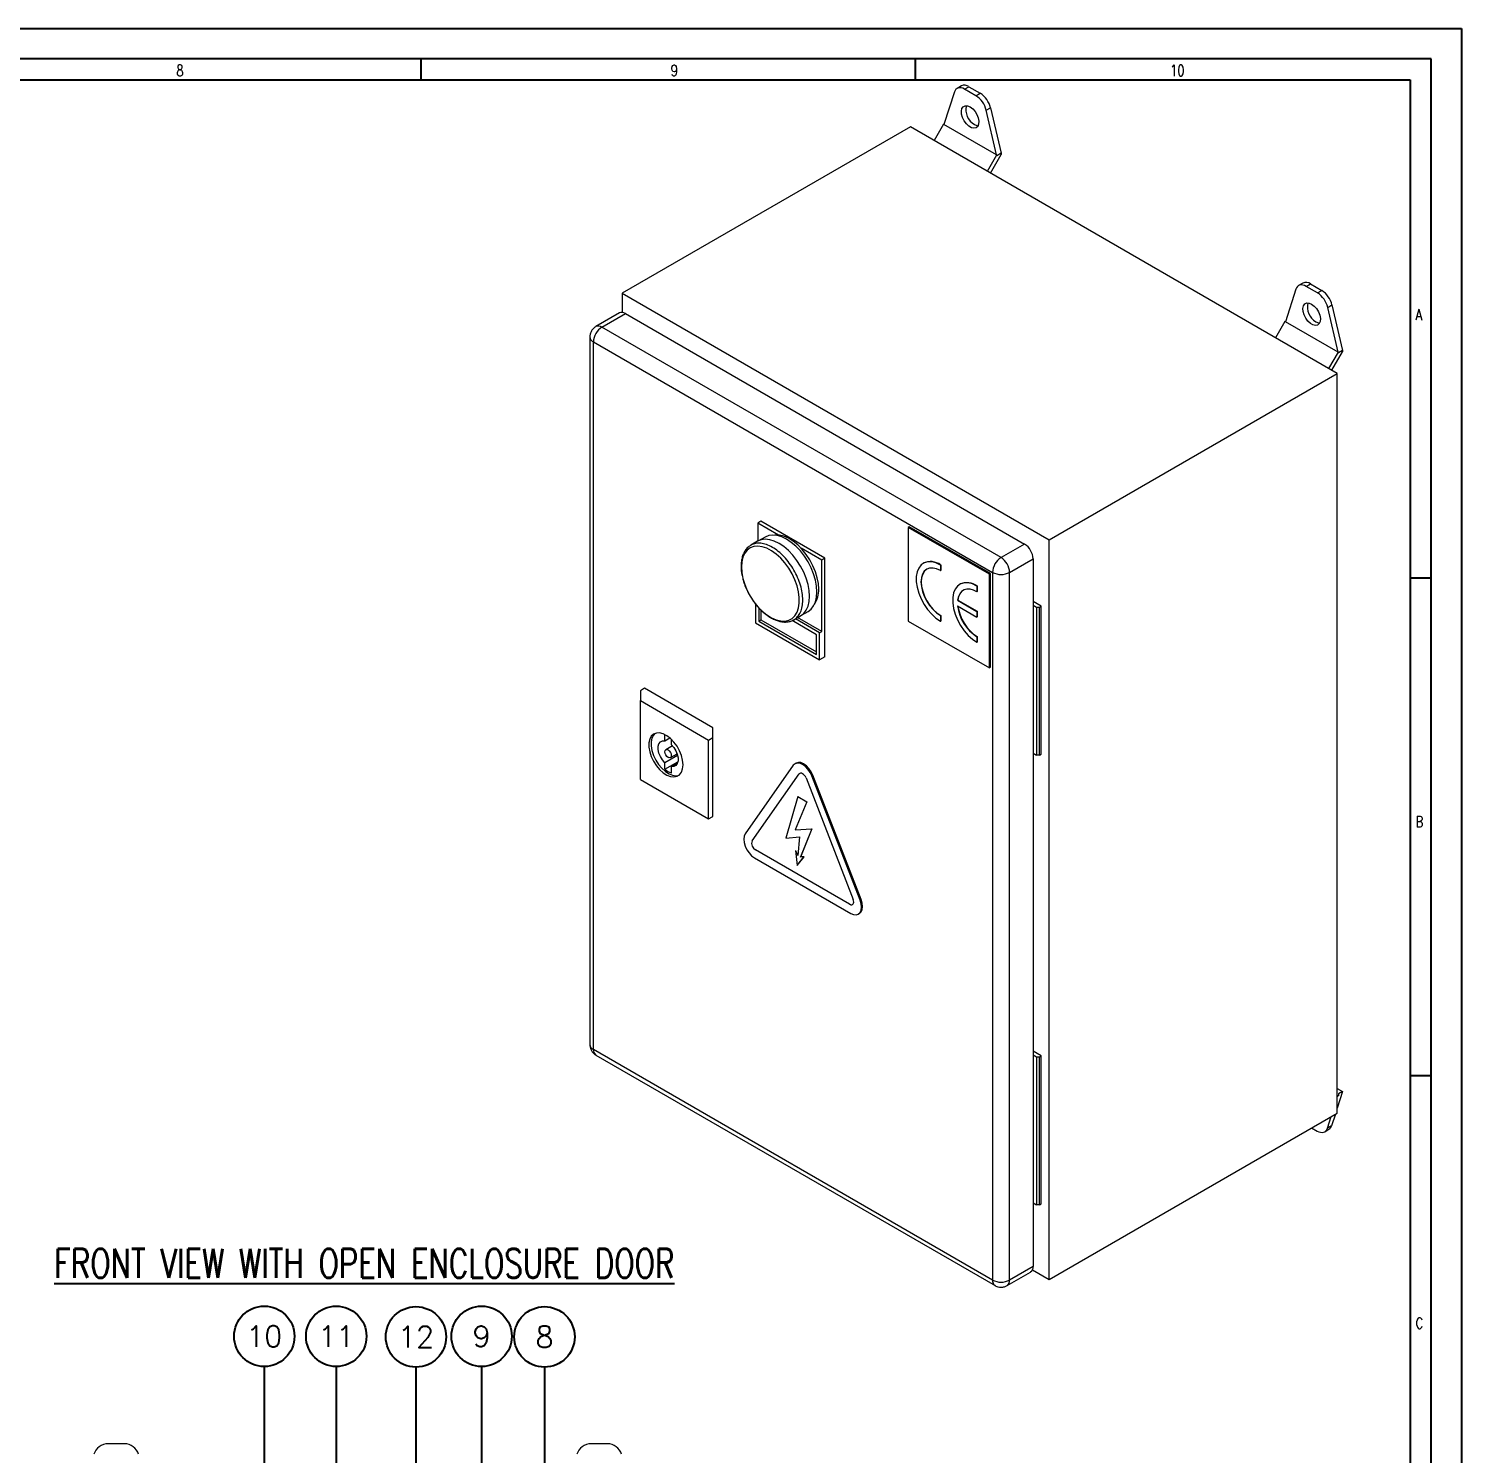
# Model space of a CAD drawing. Extents: x 4137 to 28680, y 2446 to 6814.
# Drawn here: x 5505.6 to 5980.2, y 4473.9 to 4946 of the extents above; entities that cross this region are included whole.
import ezdxf
from ezdxf.enums import TextEntityAlignment as Align

# ---------------------------------------------------------------- set-up
doc = ezdxf.new("R2010")
doc.units = 0
doc.header["$LTSCALE"] = 0.5
doc.layers.get('0').update_dxf_attribs({"linetype": 'CONTINUOUS'})
doc.layers.add('DIM', color=5, linetype='CONTINUOUS')
doc.styles.get("Standard").update_dxf_attribs({"font": 'simplex.shx'})

msp = doc.modelspace()

# ---------------------------------------------------------------- linework, layer by layer
at = {"color": 7, "linetype": 'Continuous'}
for p, q in [((4298.23, 4946.02), (5980.23, 4946.02)), ((5980.23, 4946.02), (5980.23, 3758.02)), ((5970.23, 4936.02), (4318.23, 4936.02)), ((5970.23, 3768.02), (5970.23, 4936.02)), ((4325.23, 4929.02), (5963.23, 4929.02)), ((5963.23, 4929.02), (5963.23, 3876.02))]:
    msp.add_line(p, q, dxfattribs=at)
at = {"color": 7, "linetype": 'Continuous', "lineweight": 15}
for p, q in [((5814.6, 4927.06), (5813.19, 4926.24)), ((5815.69, 4925.99), (5817.1, 4926.81)), ((5817.1, 4926.81), (5820.86, 4924.64)), ((5812.31, 4925.08), (5808.85, 4914.28)), ((5819.45, 4923.82), (5815.69, 4925.99)), ((5819.45, 4923.82), (5820.86, 4924.64)), ((5822.82, 4919.01), (5824.24, 4919.83)), ((5826.28, 4904.22), (5822.82, 4919.01)), ((5824.24, 4919.83), (5827.76, 4904.77)), ((5797.71, 4913.51), (5702.25, 4858.4)), ((5939.13, 4831.87), (5797.71, 4913.51)), ((5808.67, 4914.39), (5805.55, 4908.98)), ((5808.85, 4914.28), (5808.67, 4914.39)), ((5826.28, 4904.22), (5808.85, 4914.28)), ((5823.22, 4898.78), (5826.35, 4904.19)), ((5824.22, 4898.2), (5827.76, 4904.33)), ((5826.35, 4904.19), (5826.28, 4904.22)), ((5827.76, 4904.77), (5826.35, 4903.95)), ((5826.35, 4903.95), (5826.35, 4904.19)), ((5827.76, 4904.77), (5827.76, 4904.33)), ((5927.74, 4861.74), (5926.32, 4860.93)), ((5928.82, 4860.68), (5930.24, 4861.5)), ((5932.58, 4858.51), (5928.82, 4860.68)), ((5930.24, 4861.5), (5934, 4859.33)), ((5702.25, 4858.4), (5702.25, 4852.04)), ((5702.25, 4858.4), (5843.67, 4776.76)), ((5925.45, 4859.76), (5921.99, 4848.97)), ((5932.58, 4858.51), (5934, 4859.33)), ((5701.31, 4851.86), (5693.53, 4847.37)), ((5695.53, 4847.18), (5703.31, 4851.67)), ((5703.31, 4851.67), (5835.54, 4775.33)), ((5935.96, 4853.7), (5937.37, 4854.51)), ((5939.42, 4838.91), (5935.96, 4853.7)), ((5937.37, 4854.51), (5940.9, 4839.46)), ((5827.76, 4770.84), (5695.53, 4847.18)), ((5921.81, 4849.08), (5918.68, 4843.67)), ((5921.99, 4848.97), (5921.81, 4849.08)), ((5939.42, 4838.91), (5921.99, 4848.97)), ((5691.53, 4843.91), (5691.53, 4609.56)), ((5692.7, 4842.28), (5824.93, 4765.94)), ((5692.7, 4607.93), (5692.7, 4842.28)), ((5936.36, 4833.47), (5939.48, 4838.87)), ((5937.36, 4832.89), (5940.9, 4839.01)), ((5939.48, 4838.87), (5939.42, 4838.91)), ((5940.9, 4839.46), (5939.48, 4838.64)), ((5939.48, 4838.64), (5939.48, 4838.87)), ((5940.9, 4839.46), (5940.9, 4839.01)), ((5843.67, 4776.76), (5939.13, 4831.87)), ((5939.13, 4586.91), (5939.13, 4831.87)), ((5748.21, 4782.88), (5747.15, 4782.27)), ((5747.15, 4782.27), (5747.15, 4776.27)), ((5754.01, 4778.31), (5747.15, 4782.27)), ((5769.42, 4770.63), (5748.21, 4782.88)), ((5797.35, 4781.05), (5797, 4780.84)), ((5823.87, 4765.33), (5797, 4780.84)), ((5797, 4780.84), (5797, 4749.81)), ((5824.22, 4765.53), (5797.35, 4781.05)), ((5747.1, 4776.24), (5744.87, 4774.95)), ((5749.58, 4777.66), (5747.4, 4776.4)), ((5835.54, 4775.33), (5827.76, 4770.84)), ((5843.67, 4531.8), (5843.67, 4776.76)), ((5768.36, 4770.02), (5761.5, 4773.98)), ((5769.42, 4770.63), (5768.36, 4770.02)), ((5768.36, 4746.34), (5768.36, 4770.02)), ((5769.42, 4737.97), (5769.42, 4770.63)), ((5830.59, 4765.94), (5838.37, 4770.43)), ((5838.37, 4770.43), (5838.37, 4536.09)), ((5802.05, 4769), (5801.98, 4768.96)), ((5807.68, 4768.39), (5807.75, 4768.43)), ((5807.68, 4768.39), (5807.68, 4766.53)), ((5807.68, 4766.53), (5807.75, 4766.57)), ((5807.75, 4768.43), (5807.75, 4766.57)), ((5824.22, 4765.53), (5823.87, 4765.33)), ((5823.87, 4734.3), (5823.87, 4765.33)), ((5824.22, 4734.51), (5824.22, 4765.53)), ((5824.93, 4765.94), (5824.93, 4531.6)), ((5830.59, 4531.6), (5830.59, 4765.94)), ((5814.14, 4762.02), (5814.07, 4761.98)), ((5819.77, 4761.41), (5819.84, 4761.45)), ((5819.77, 4761.41), (5819.77, 4759.55)), ((5819.84, 4761.45), (5819.84, 4759.59)), ((5813.37, 4756.73), (5813.44, 4756.77)), ((5813.37, 4756.73), (5819.77, 4753.03)), ((5813.44, 4756.77), (5819.84, 4753.07)), ((5819.77, 4759.55), (5819.84, 4759.59)), ((5841.05, 4754.71), (5838.37, 4756.27)), ((5746.44, 4755.45), (5746.44, 4749.2)), ((5747.5, 4754.21), (5747.5, 4749.81)), ((5748.21, 4753.48), (5748.21, 4750.22)), ((5759.12, 4750.27), (5761.35, 4751.55)), ((5768.36, 4746.34), (5760.34, 4750.97)), ((5761.64, 4751.74), (5763.81, 4752.99)), ((5807.68, 4751.64), (5807.75, 4751.68)), ((5807.68, 4751.64), (5807.68, 4749.77)), ((5807.75, 4751.68), (5807.75, 4749.82)), ((5813.37, 4754.87), (5819.77, 4751.17)), ((5819.77, 4753.03), (5819.84, 4753.07)), ((5819.77, 4753.03), (5819.77, 4751.17)), ((5819.77, 4751.17), (5819.84, 4751.21)), ((5819.84, 4753.07), (5819.84, 4751.21)), ((5838.37, 4755.04), (5839.5, 4754.39)), ((5839.5, 4754.39), (5840.49, 4754.39)), ((5839.5, 4754.39), (5839.5, 4705.4)), ((5840.49, 4754.39), (5841.05, 4754.71)), ((5840.49, 4705.4), (5840.49, 4754.39)), ((5841.05, 4705.72), (5841.05, 4754.71)), ((5746.44, 4749.2), (5767.66, 4736.95)), ((5747.5, 4749.81), (5748.21, 4750.22)), ((5747.5, 4749.81), (5766.6, 4738.79)), ((5748.21, 4750.22), (5766.6, 4739.6)), ((5766.6, 4745.32), (5758.51, 4749.99)), ((5767.66, 4745.93), (5759.63, 4750.57)), ((5767.66, 4745.93), (5768.36, 4746.34)), ((5797, 4749.81), (5823.87, 4734.3)), ((5807.68, 4749.77), (5807.75, 4749.82)), ((5766.6, 4738.79), (5766.6, 4745.32)), ((5767.66, 4736.95), (5767.66, 4745.93)), ((5819.77, 4744.66), (5819.84, 4744.7)), ((5819.77, 4744.66), (5819.77, 4742.79)), ((5819.77, 4742.79), (5819.84, 4742.83)), ((5819.84, 4744.7), (5819.84, 4742.83)), ((5769.42, 4737.97), (5767.66, 4736.95)), ((5824.22, 4734.51), (5823.87, 4734.3)), ((5709.67, 4727.56), (5708.26, 4726.74)), ((5732.3, 4714.49), (5709.67, 4727.56)), ((5708.26, 4726.74), (5708.26, 4723.47)), ((5708.26, 4697.34), (5708.26, 4723.47)), ((5708.26, 4723.47), (5730.89, 4710.41)), ((5732.3, 4711.23), (5732.3, 4714.49)), ((5716.39, 4710.17), (5716.39, 4712.23)), ((5716.39, 4710.17), (5718.04, 4711.12)), ((5718.93, 4708.5), (5716.7, 4707.22)), ((5718.51, 4710.69), (5718.51, 4708.94)), ((5730.89, 4710.41), (5732.3, 4711.23)), ((5730.89, 4684.28), (5730.89, 4710.41)), ((5732.3, 4685.1), (5732.3, 4711.23)), ((5720.6, 4705.32), (5716.39, 4702.89)), ((5718.2, 4704.62), (5720.43, 4705.9)), ((5838.37, 4706.05), (5839.5, 4705.4)), ((5840.49, 4705.4), (5839.5, 4705.4)), ((5840.49, 4705.4), (5841.05, 4705.72)), ((5716.39, 4700.74), (5720.7, 4703.23)), ((5716.39, 4700.74), (5716.39, 4702.89)), ((5718.51, 4701.67), (5720.6, 4702.87)), ((5718.51, 4701.67), (5718.51, 4699.51)), ((5758.94, 4702.07), (5742.96, 4679.34)), ((5745.25, 4677), (5760.85, 4699.19)), ((5745.26, 4677.01), (5760.86, 4699.19)), ((5759.86, 4702.8), (5759.5, 4702.59)), ((5760.85, 4699.19), (5760.86, 4699.19)), ((5761.07, 4699.39), (5760.86, 4699.19)), ((5765.43, 4698.74), (5765.06, 4698.54)), ((5781.04, 4657.36), (5765.06, 4698.54)), ((5781.4, 4657.57), (5765.43, 4698.74)), ((5708.26, 4697.34), (5730.89, 4684.28)), ((5763.15, 4697.86), (5778.75, 4657.66)), ((5760.45, 4691.7), (5756.42, 4677.95)), ((5763.42, 4689.99), (5759.54, 4680.71)), ((5763.42, 4689.99), (5759.54, 4680.71)), ((5760.45, 4691.7), (5763.42, 4689.99)), ((5760.45, 4691.7), (5760.46, 4691.7)), ((5760.46, 4691.7), (5763.42, 4689.99)), ((5763.42, 4689.99), (5763.42, 4689.99)), ((5730.89, 4684.28), (5732.3, 4685.1)), ((5759.54, 4680.71), (5765.09, 4680.98)), ((5759.54, 4680.71), (5765.08, 4680.98)), ((5759.54, 4680.71), (5759.54, 4680.71)), ((5765.08, 4680.98), (5761.36, 4671.69)), ((5765.09, 4680.98), (5761.37, 4671.7)), ((5765.08, 4680.98), (5765.09, 4680.98)), ((5745.25, 4677), (5745.26, 4677.01)), ((5756.42, 4677.95), (5760.93, 4678.41)), ((5760.93, 4678.41), (5760.47, 4672.22)), ((5746.03, 4671.45), (5777.97, 4653.01)), ((5746.4, 4674.04), (5746.41, 4674.05)), ((5777.6, 4656.03), (5746.4, 4674.04)), ((5777.61, 4656.03), (5746.41, 4674.05)), ((5759.66, 4673.8), (5759.67, 4673.81)), ((5759.66, 4673.8), (5760.22, 4668.87)), ((5759.66, 4673.8), (5760.47, 4672.22)), ((5759.67, 4673.81), (5760.47, 4672.23)), ((5760.22, 4668.87), (5762.47, 4671.78)), ((5760.23, 4668.87), (5762.48, 4671.78)), ((5762.47, 4671.78), (5761.36, 4671.69)), ((5761.36, 4671.69), (5761.37, 4671.7)), ((5762.48, 4671.78), (5761.37, 4671.7)), ((5762.47, 4671.78), (5762.48, 4671.78)), ((5760.22, 4668.87), (5760.23, 4668.87)), ((5777.6, 4656.03), (5777.61, 4656.03)), ((5781.4, 4657.57), (5781.04, 4657.36)), ((5780.47, 4652.76), (5780.83, 4652.97)), ((5824.93, 4531.6), (5692.7, 4607.93)), ((5693.53, 4606.1), (5825.76, 4529.76)), ((5841.05, 4605.86), (5838.37, 4607.41)), ((5838.37, 4606.19), (5839.5, 4605.53)), ((5839.5, 4605.53), (5840.49, 4605.53)), ((5839.5, 4605.53), (5839.5, 4556.54)), ((5840.49, 4605.53), (5841.05, 4605.86)), ((5840.49, 4556.54), (5840.49, 4605.53)), ((5841.05, 4556.87), (5841.05, 4605.86)), ((5939.13, 4595.07), (5940.9, 4594.05)), ((5940.9, 4594.05), (5939.13, 4588.54)), ((5939.48, 4592.56), (5939.13, 4592.76)), ((5939.13, 4592.76), (5939.3, 4592.66)), ((5939.13, 4592.13), (5939.3, 4592.66)), ((5939.3, 4592.66), (5939.48, 4592.56)), ((5940.9, 4594.05), (5939.48, 4593.23)), ((5939.48, 4593.23), (5939.48, 4592.56)), ((5843.67, 4531.8), (5939.13, 4586.91)), ((5935.84, 4581.87), (5937.07, 4585.72)), ((5938.49, 4586.54), (5937.25, 4582.69)), ((5930.64, 4582.01), (5932.46, 4580.95)), ((5934.96, 4580.71), (5936.38, 4581.52)), ((5937.25, 4582.69), (5935.84, 4581.87)), ((5838.37, 4557.19), (5839.5, 4556.54)), ((5840.49, 4556.54), (5839.5, 4556.54)), ((5840.49, 4556.54), (5841.05, 4556.87)), ((5829.76, 4529.76), (5837.54, 4534.25)), ((5838.37, 4536.09), (5830.59, 4531.6)), ((5838.16, 4534.98), (5843.67, 4531.8)), ((5537.3, 4477.38), (5531.98, 4477.38)), ((5697.3, 4477.38), (5691.98, 4477.38))]:
    msp.add_line(p, q, dxfattribs=at)
at = {"color": 7, "linetype": 'Continuous', "lineweight": 15, "flags": 128}
for points in [[(5815.69, 4925.99), (5815.13, 4926.26), (5814.58, 4926.43), (5814.07, 4926.47), (5813.59, 4926.41), (5813.17, 4926.23), (5812.81, 4925.94), (5812.52, 4925.56), (5812.31, 4925.08)], [(5817.51, 4920.12), (5818.36, 4919.48), (5819.14, 4918.6), (5819.77, 4917.56), (5820.21, 4916.44), (5820.4, 4915.36), (5820.33, 4914.4), (5820.02, 4913.65), (5819.48, 4913.18), (5818.76, 4913.03), (5817.94, 4913.22), (5817.07, 4913.72), (5816.25, 4914.49), (5815.54, 4915.46), (5815, 4916.55), (5814.68, 4917.66), (5814.62, 4918.7), (5814.81, 4919.56), (5815.24, 4920.17), (5815.87, 4920.49), (5816.65, 4920.47), (5817.51, 4920.12)], [(5818.92, 4914.25), (5819.78, 4913.9), (5820.14, 4913.85)], [(5928.82, 4860.68), (5928.27, 4860.95), (5927.72, 4861.11), (5927.21, 4861.16), (5926.73, 4861.1), (5926.31, 4860.92), (5925.95, 4860.63), (5925.66, 4860.24), (5925.45, 4859.76)], [(5930.64, 4854.81), (5931.5, 4854.17), (5932.28, 4853.29), (5932.91, 4852.24), (5933.34, 4851.13), (5933.54, 4850.05), (5933.47, 4849.09), (5933.15, 4848.34), (5932.62, 4847.87), (5931.9, 4847.72), (5931.08, 4847.9), (5930.21, 4848.4), (5929.39, 4849.17), (5928.67, 4850.15), (5928.13, 4851.24), (5927.82, 4852.35), (5927.75, 4853.38), (5927.95, 4854.25), (5928.38, 4854.86), (5929.01, 4855.17), (5929.79, 4855.16), (5930.64, 4854.81)], [(5932.06, 4848.93), (5932.91, 4848.59), (5933.28, 4848.54)], [(5741.72, 4767.78), (5741.84, 4765.93), (5742.21, 4763.98), (5742.82, 4761.99), (5743.65, 4760), (5744.67, 4758.07), (5745.87, 4756.24), (5747.21, 4754.58), (5748.66, 4753.11), (5750.18, 4751.87), (5751.72, 4750.91), (5753.26, 4750.24), (5754.75, 4749.88), (5756.14, 4749.84), (5757.42, 4750.12), (5758.53, 4750.71), (5759.46, 4751.6), (5760.18, 4752.77), (5760.67, 4754.18), (5760.92, 4755.8), (5760.92, 4757.59), (5760.67, 4759.5), (5760.18, 4761.48), (5759.46, 4763.47), (5758.53, 4765.44), (5757.42, 4767.32), (5756.14, 4769.07), (5754.75, 4770.65), (5753.26, 4772), (5751.72, 4773.1), (5750.18, 4773.92), (5748.66, 4774.44), (5747.21, 4774.64), (5745.87, 4774.52), (5744.67, 4774.09), (5743.65, 4773.34), (5742.82, 4772.31), (5742.21, 4771.01), (5741.84, 4769.49), (5741.72, 4767.78)], [(5764.3, 4758.08), (5764.17, 4759.97), (5763.8, 4761.96), (5763.2, 4764), (5762.37, 4766.03), (5761.35, 4768.01), (5760.14, 4769.89), (5758.8, 4771.62), (5757.33, 4773.16), (5755.8, 4774.48), (5754.22, 4775.53), (5752.64, 4776.3), (5751.11, 4776.76), (5749.65, 4776.9), (5748.3, 4776.73), (5747.1, 4776.24)], [(5766.76, 4759.51), (5766.64, 4761.4), (5766.27, 4763.39), (5765.67, 4765.42), (5764.84, 4767.46), (5763.81, 4769.44), (5762.61, 4771.31), (5761.27, 4773.04), (5759.81, 4774.59), (5758.27, 4775.9), (5756.7, 4776.95), (5755.12, 4777.72), (5753.58, 4778.18), (5752.13, 4778.32), (5750.78, 4778.15), (5749.58, 4777.66)], [(5767.36, 4760.4), (5767.23, 4762.25), (5766.86, 4764.19), (5766.26, 4766.18), (5765.43, 4768.17), (5764.41, 4770.09), (5763.21, 4771.91), (5761.87, 4773.58), (5760.43, 4775.04), (5758.91, 4776.27), (5757.37, 4777.24), (5755.84, 4777.91), (5754.35, 4778.27), (5752.96, 4778.31), (5752.81, 4778.29)], [(5807.68, 4768.39), (5806.2, 4769.09), (5804.77, 4769.44), (5803.43, 4769.45), (5802.25, 4769.1), (5801.25, 4768.41), (5800.46, 4767.4), (5799.92, 4766.11), (5799.65, 4764.58), (5799.65, 4762.86), (5799.92, 4761.01), (5800.46, 4759.1), (5801.25, 4757.19), (5802.25, 4755.34), (5803.43, 4753.62), (5804.77, 4752.08), (5806.2, 4750.79), (5807.68, 4749.77)], [(5807.68, 4766.53), (5806.42, 4767.11), (5805.21, 4767.39), (5804.1, 4767.34), (5803.12, 4766.98), (5802.32, 4766.32), (5801.72, 4765.37), (5801.35, 4764.19), (5801.23, 4762.81), (5801.35, 4761.28), (5801.72, 4759.67), (5802.32, 4758.04), (5803.12, 4756.45), (5804.1, 4754.96), (5805.21, 4753.63), (5806.42, 4752.51), (5807.68, 4751.64)], [(5803.19, 4767.02), (5803.19, 4767.02), (5802.39, 4766.36), (5801.79, 4765.41), (5801.42, 4764.23), (5801.3, 4762.85), (5801.42, 4761.32), (5801.79, 4759.71), (5802.39, 4758.08), (5803.19, 4756.49), (5804.17, 4755), (5805.28, 4753.67), (5806.49, 4752.55), (5807.75, 4751.68)], [(5819.77, 4761.41), (5818.29, 4762.11), (5816.86, 4762.46), (5815.53, 4762.47), (5814.34, 4762.12), (5813.34, 4761.43), (5812.55, 4760.42), (5812.02, 4759.13), (5811.74, 4757.6), (5811.74, 4755.88), (5812.02, 4754.03), (5812.55, 4752.12), (5813.34, 4750.21), (5814.34, 4748.36), (5815.53, 4746.64), (5816.86, 4745.1), (5818.29, 4743.81), (5819.77, 4742.79)], [(5819.77, 4759.55), (5818.61, 4760.1), (5817.49, 4760.38), (5816.44, 4760.4), (5815.5, 4760.15), (5814.7, 4759.64), (5814.07, 4758.88), (5813.62, 4757.9), (5813.37, 4756.73)], [(5761.35, 4751.55), (5761.35, 4751.56), (5762.37, 4752.35), (5763.2, 4753.43), (5763.8, 4754.77), (5764.17, 4756.33), (5764.3, 4758.08)], [(5763.81, 4752.99), (5763.81, 4752.99), (5764.84, 4753.79), (5765.67, 4754.87), (5766.27, 4756.2), (5766.64, 4757.77), (5766.76, 4759.51)], [(5722.4, 4702.24), (5722.27, 4703.72), (5721.88, 4705.29), (5721.25, 4706.86), (5720.41, 4708.37), (5719.39, 4709.75), (5718.26, 4710.93), (5717.05, 4711.86), (5715.83, 4712.48), (5714.65, 4712.79), (5713.57, 4712.75), (5712.64, 4712.37), (5711.9, 4711.68), (5711.38, 4710.69), (5711.12, 4709.46), (5711.12, 4708.05), (5711.38, 4706.52), (5711.9, 4704.94), (5712.64, 4703.39), (5713.57, 4701.94), (5714.65, 4700.65), (5715.83, 4699.59), (5717.05, 4698.81), (5718.26, 4698.34), (5719.39, 4698.21), (5720.41, 4698.42), (5721.25, 4698.96), (5721.88, 4699.8), (5722.27, 4700.92), (5722.4, 4702.24)], [(5713.11, 4712.62), (5712.6, 4712.08), (5712.09, 4711.1), (5711.83, 4709.87), (5711.83, 4708.46), (5712.09, 4706.93), (5712.6, 4705.35), (5713.34, 4703.8), (5714.28, 4702.34), (5715.36, 4701.06), (5716.54, 4700), (5717.76, 4699.22), (5718.96, 4698.75), (5720.1, 4698.62), (5721.08, 4698.81)], [(5716.39, 4702.89), (5715.57, 4703.84), (5714.89, 4704.95), (5714.41, 4706.13), (5714.16, 4707.29), (5714.16, 4708.35), (5714.41, 4709.22), (5714.89, 4709.84), (5715.57, 4710.17), (5716.39, 4710.17)], [(5718.51, 4708.94), (5719.33, 4708), (5720.01, 4706.89), (5720.49, 4705.71), (5720.74, 4704.55), (5720.74, 4703.49), (5720.49, 4702.61), (5720.01, 4701.99), (5719.33, 4701.67), (5718.51, 4701.67)], [(5718.51, 4705.31), (5718.43, 4704.88), (5718.2, 4704.62), (5717.86, 4704.55), (5717.45, 4704.69), (5717.05, 4705.02), (5716.7, 4705.49), (5716.47, 4706.02), (5716.39, 4706.53), (5716.47, 4706.95), (5716.7, 4707.22), (5717.05, 4707.28), (5717.45, 4707.14), (5717.86, 4706.82), (5718.2, 4706.35), (5718.43, 4705.82), (5718.51, 4705.31)], [(5765.06, 4698.54), (5764.5, 4699.71), (5763.77, 4700.78), (5762.92, 4701.68), (5762, 4702.35), (5761.09, 4702.73), (5760.23, 4702.82), (5759.5, 4702.59), (5758.94, 4702.07)], [(5765.43, 4698.74), (5764.86, 4699.91), (5764.13, 4700.99), (5763.28, 4701.89), (5762.36, 4702.55), (5761.45, 4702.94), (5760.6, 4703.03), (5759.86, 4702.8)], [(5763.15, 4697.86), (5762.94, 4698.3), (5762.66, 4698.7), (5762.34, 4699.04), (5762, 4699.29), (5761.66, 4699.44), (5761.34, 4699.47), (5761.06, 4699.39), (5760.85, 4699.19)], [(5742.96, 4679.34), (5742.61, 4678.56), (5742.49, 4677.57), (5742.61, 4676.45), (5742.96, 4675.26), (5743.53, 4674.09), (5744.26, 4673.02), (5745.11, 4672.12), (5746.03, 4671.45)], [(5777.6, 4656.03), (5777.94, 4655.88), (5778.26, 4655.85), (5778.54, 4655.94), (5778.75, 4656.13), (5778.88, 4656.42), (5778.93, 4656.79), (5778.88, 4657.22), (5778.75, 4657.66)], [(5777.97, 4653.01), (5778.89, 4652.62), (5779.74, 4652.53), (5780.47, 4652.76), (5781.04, 4653.28), (5781.39, 4654.06), (5781.51, 4655.05), (5781.39, 4656.17), (5781.04, 4657.36)], [(5780.83, 4652.97), (5780.83, 4652.97), (5781.4, 4653.49), (5781.75, 4654.27), (5781.87, 4655.26), (5781.75, 4656.38), (5781.4, 4657.57)], [(5932.46, 4580.95), (5933.02, 4580.68), (5933.57, 4580.52), (5934.08, 4580.47), (5934.56, 4580.54), (5934.98, 4580.72), (5935.34, 4581), (5935.63, 4581.39), (5935.84, 4581.87)]]:
    msp.add_lwpolyline(points, dxfattribs=at)
at = {"color": 7, "linetype": 'Continuous', "lineweight": 15}
for centre, radius, start, end in [((5815.64, 4924.8), 2.49, 54.0309, 114.6578), ((5815.19, 4917.25), 7.83, 12.9932, 57.078), ((5816.61, 4918.06), 7.83, 12.9932, 57.078), ((5821.72, 4919.11), 5.61, 165.4289, 240.0846), ((5928.78, 4859.48), 2.49, 54.0306, 114.6582), ((5934.86, 4853.79), 5.61, 165.429, 240.0846), ((5928.33, 4851.94), 7.83, 12.9933, 57.0779), ((5929.74, 4852.75), 7.83, 12.9933, 57.0779), ((5702.14, 4850.03), 2.01, 54.3828, 114.3071), ((5698.84, 4842), 6.15, 122.6057, 177.3944), ((5832.23, 4770.15), 6.15, 2.6055, 57.3944), ((5831.07, 4765.66), 6.15, 122.6057, 177.3944), ((5824.45, 4765.66), 6.15, 2.6055, 57.3944), ((5804.43, 4764.01), 5.52, 53.1242, 115.5655), ((5827.76, 4771.4), 6.15, 242.6096, 297.3904), ((5759.37, 4759.97), 7.99, 325.7861, 3.0448), ((5816.53, 4757.03), 5.52, 53.1242, 115.5655), ((5817.55, 4756.62), 4.11, 123.4774, 177.8859), ((5827.48, 4756.6), 14.22, 187.007, 237.1427), ((5827.55, 4756.64), 14.22, 187.007, 237.1427), ((5720.79, 4705.92), 6.8, 229.6226, 250.3827), ((5747.59, 4676.21), 2.47, 161.2148, 241.1917), ((5747.6, 4676.21), 2.47, 161.2148, 241.1917), ((5778.16, 4656.8), 0.941, 234.3168, 294.3723), ((5935.36, 4583.2), 1.96, 301.2206, 344.9435), ((5836.41, 4535.87), 1.97, 304.9505, 6.3619), ((5827.76, 4537.05), 6.15, 242.6096, 297.3904), ((5531.98, 4472.38), 5, 90, 162.646), ((5537.3, 4472.38), 5, 17.354, 90), ((5691.98, 4472.38), 5, 90, 162.646), ((5697.3, 4472.38), 5, 17.354, 90)]:
    msp.add_arc(centre, radius, start, end, dxfattribs=at)
at = {"color": 8, "linetype": 'Continuous', "lineweight": 15}
for centre, radius, start, end in [((5694.36, 4845.54), 2.01, 54.3897, 114.2275), ((5693.53, 4844.11), 2.01, 185.7867, 245.6173), ((5693.53, 4609.76), 2.01, 185.6949, 245.6252), ((5694.6, 4607.69), 1.91, 172.678, 236.0099), ((5826.89, 4531.38), 1.97, 173.6986, 235.0663), ((5828.63, 4531.38), 1.97, 304.9232, 6.3076)]:
    msp.add_arc(centre, radius, start, end, dxfattribs=at)
at = {"color": 7, "linetype": 'Continuous', "lineweight": 15}
for points, knots in [([(5692.07, 4845.91), (5691.91, 4845.57), (5691.67, 4845.07), (5691.54, 4844.38), (5691.55, 4844.06), (5691.55, 4843.91)], [0, 0, 0, 0, 0.542048, 0.781935, 1, 1, 1, 1]), ([(5693.54, 4847.36), (5693.44, 4847.3), (5693.13, 4847.14), (5692.6, 4846.68), (5692.27, 4846.2), (5692.07, 4845.91)], [0, 0, 0, 0, 0.168129, 0.499303, 1, 1, 1, 1]), ([(5744.99, 4774.98), (5744.72, 4774.83), (5744.04, 4774.45), (5743.21, 4773.55), (5742.49, 4772.39), (5742, 4771.09), (5741.7, 4769.66), (5741.6, 4768.12), (5741.68, 4766.53), (5741.88, 4765.16), (5742.09, 4764.32), (5742.17, 4764.04)], [0, 0, 0, 0, 0.089714, 0.223913, 0.345139, 0.466911, 0.588154, 0.708142, 0.826144, 0.941143, 1, 1, 1, 1]), ([(5742.17, 4764.04), (5742.22, 4763.8), (5742.39, 4763.08), (5742.77, 4761.99), (5743.21, 4760.87), (5743.5, 4760.24), (5743.63, 4759.97)], [0, 0, 0, 0, 0.176745, 0.533455, 0.794772, 1, 1, 1, 1]), ([(5743.63, 4759.97), (5743.69, 4759.85), (5743.95, 4759.28), (5744.26, 4758.73), (5744.51, 4758.29)], [0, 0, 0, 0, 0.20423, 1, 1, 1, 1]), ([(5744.51, 4758.29), (5744.88, 4757.67), (5745.41, 4756.81), (5746.19, 4755.74), (5746.58, 4755.28), (5746.78, 4755.03)], [0, 0, 0, 0, 0.536692, 0.753857, 1, 1, 1, 1]), ([(5746.78, 4755.03), (5746.88, 4754.91), (5747.27, 4754.42), (5748.04, 4753.62), (5749.1, 4752.62), (5750.24, 4751.72), (5751.43, 4750.94), (5752.66, 4750.3), (5753.9, 4749.84), (5755.15, 4749.56), (5756.38, 4749.48), (5757.58, 4749.64), (5758.48, 4749.89), (5758.91, 4750.18), (5759.01, 4750.24)], [0, 0, 0, 0, 0.025268, 0.108257, 0.196425, 0.287481, 0.380601, 0.475223, 0.571085, 0.668087, 0.766422, 0.866684, 0.970219, 1, 1, 1, 1]), ([(5691.55, 4609.56), (5691.55, 4609.43), (5691.53, 4608.99), (5691.73, 4608.22), (5692.17, 4607.31), (5692.8, 4606.57), (5693.33, 4606.26), (5693.55, 4606.13)], [0, 0, 0, 0, 0.095558, 0.31836, 0.561602, 0.817314, 1, 1, 1, 1]), ([(5825.77, 4529.78), (5825.87, 4529.72), (5826.16, 4529.53), (5826.83, 4529.3), (5827.41, 4529.26), (5827.76, 4529.23)], [0, 0, 0, 0, 0.16688, 0.498582, 1, 1, 1, 1]), ([(5827.76, 4529.23), (5828.14, 4529.26), (5828.68, 4529.31), (5829.35, 4529.54), (5829.62, 4529.7), (5829.75, 4529.78)], [0, 0, 0, 0, 0.542852, 0.783102, 1, 1, 1, 1])]:
    msp.add_open_spline(points, degree=3, knots=knots, dxfattribs=at)
at = {"color": 8, "linetype": 'Continuous', "lineweight": 15}
for points, knots in [([(5762.07, 4756.8), (5762.04, 4757.58), (5761.96, 4759.15), (5761.36, 4761.69), (5760.43, 4764.25), (5759.17, 4766.75), (5757.63, 4769.1), (5755.88, 4771.19), (5753.98, 4772.96), (5752, 4774.32), (5750.02, 4775.24), (5748.12, 4775.67), (5746.39, 4775.63), (5745.43, 4775.2), (5744.97, 4774.99)], [0, 0, 0, 0, 0.083767, 0.167535, 0.251302, 0.33507, 0.418837, 0.502604, 0.586372, 0.670139, 0.753907, 0.837674, 0.921441, 1, 1, 1, 1]), ([(5759.03, 4750.24), (5759.06, 4750.25), (5759.6, 4750.44), (5760.41, 4751.27), (5761.37, 4752.72), (5761.96, 4754.58), (5762.04, 4756.06), (5762.07, 4756.8)], [0, 0, 0, 0, 0.0153076, 0.2614803, 0.5076539, 0.7538267, 1, 1, 1, 1])]:
    msp.add_open_spline(points, degree=3, knots=knots, dxfattribs=at)
at = {"layer": 'DIM', "color": 7}
for p, q in [((5635.63, 4929.02), (5635.63, 4936.02)), ((5799.43, 4929.02), (5799.43, 4936.02))]:
    msp.add_line(p, q, dxfattribs=at)
at = {"layer": 'DIM', "color": 7, "linetype": 'Continuous'}
for p, q in [((5963.23, 4764.16), (5970.23, 4764.16)), ((5963.23, 4599.31), (5970.23, 4599.31))]:
    msp.add_line(p, q, dxfattribs=at)
at = {"layer": 'DIM'}
for p, q in [((5583.68, 4502.96), (5583.68, 4358.38)), ((5607.52, 4502.96), (5607.52, 4322.7)), ((5633.93, 4502.78), (5633.93, 4310.57)), ((5655.68, 4502.96), (5655.68, 4397.01)), ((5676.51, 4502.78), (5676.51, 4379.7))]:
    msp.add_line(p, q, dxfattribs=at)
for centre in [(5583.68, 4512.96), (5607.52, 4512.96), (5655.68, 4512.96), (5633.93, 4512.78), (5676.51, 4512.78)]:
    msp.add_circle(centre, 10, dxfattribs=at)

# ---------------------------------------------------------------- texts
at = {"layer": 'DIM', "color": 7, "width": 0.75}
for s, height, p in [('8', 3.7, (5554.56, 4930.3)), ('9', 3.7, (5718.34, 4930.3)), ('10', 3.704, (5883.75, 4930.3)), ('A', 3.7, (5965.07, 4849.43)), ('B', 3.7, (5965.07, 4681.56)), ('C', 3.7, (5965.07, 4515.43))]:
    msp.add_text(s, height=height, dxfattribs=at).set_placement(p)
at = {"layer": 'DIM', "width": 0.75}
msp.add_text('%%UFRONT VIEW WITH OPEN ENCLOSURE DOOR', height=9.525, dxfattribs=at).set_placement((5514.12, 4532.36))
at = {"layer": 'DIM'}
for s, p in [('10', (5583.68, 4512.96)), ('11', (5607.52, 4512.96)), ('12', (5633.93, 4512.78)), ('9', (5655.68, 4512.96)), ('8', (5676.51, 4512.78))]:
    msp.add_text(s, height=7, dxfattribs=at).set_placement(p, align=Align.MIDDLE)

doc.saveas('drawing.dxf')
